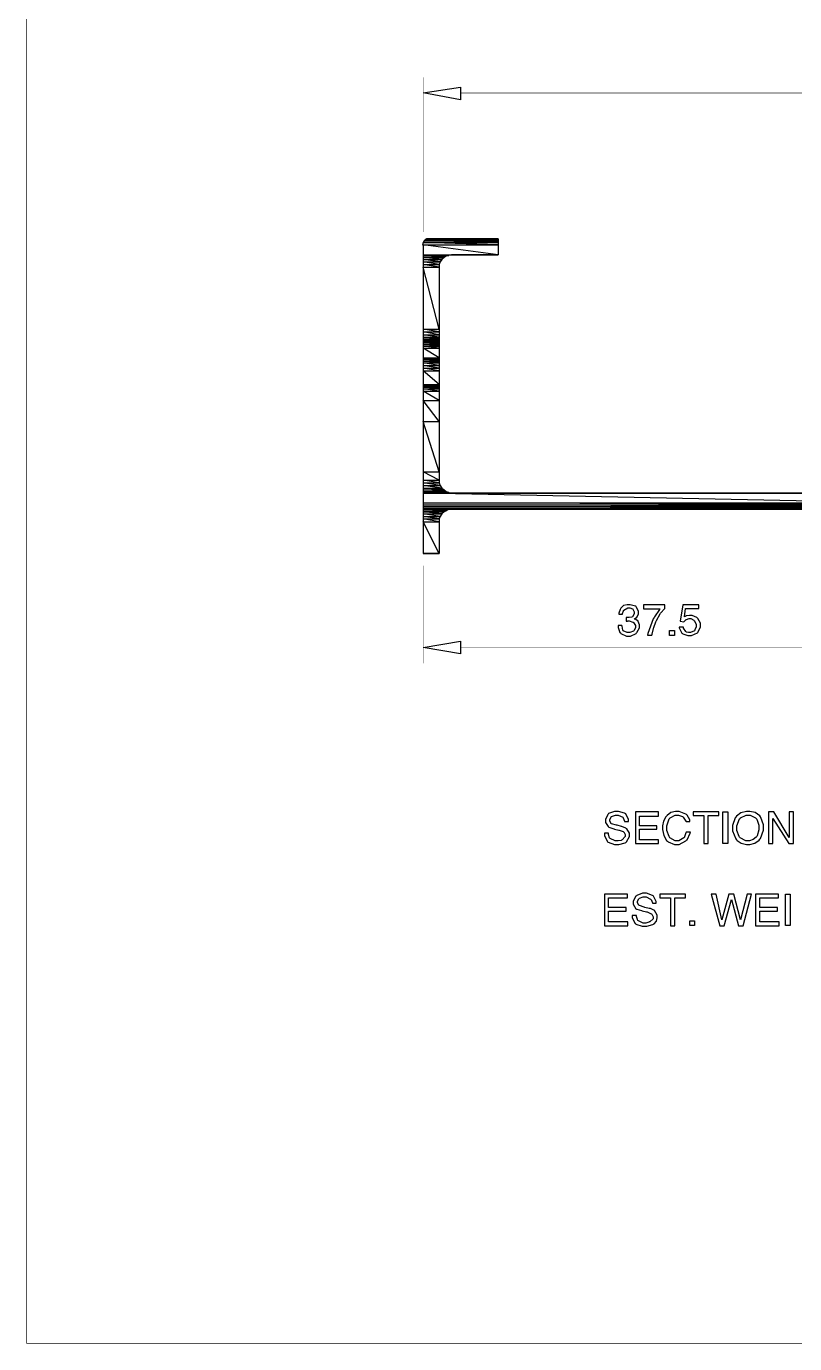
# Model space of a CAD drawing. Extents: x 0 to 8.2, y 0 to 11.7.
# Drawn here: x 0.001 to 2.401, y 0.006 to 4.121 of the extents above; entities that cross this region are included whole.
import ezdxf

# ---------------------------------------------------------------- set-up
doc = ezdxf.new("R2010")
doc.units = 0
doc.layers.get('0').update_dxf_attribs({"linetype": 'CONTINUOUS'})

msp = doc.modelspace()

# ---------------------------------------------------------------- linework, layer by layer
at = {"color": 0, "const_width": 0.00167}
msp.add_lwpolyline([(8.23676, 0.00667), (0.00168, 0.00667), (0.00168, 11.6866), (8.23676, 11.6866), (8.23676, 0.00667)], close=True, dxfattribs=at)
for points in [[(1.24029, 3.47885), (1.24029, 3.96115)], [(3.98492, 3.91271), (1.35721, 3.91271)], [(2.50239, 2.66303), (1.32883, 2.66303), (1.32053, 2.66471), (1.31548, 2.66683), (1.30105, 2.67535), (1.29248, 2.68967), (1.29042, 2.69467), (1.29042, 2.70301), (1.29042, 3.36876), (1.29042, 3.37706), (1.29248, 3.38124), (1.30165, 3.39572), (1.31592, 3.40429), (1.32053, 3.40554), (1.32883, 3.40717), (1.47407, 3.40717), (1.47407, 3.45719), (1.25873, 3.45719), (1.25624, 3.45763), (1.24512, 3.45242), (1.23985, 3.44135), (1.24029, 3.43886), (1.24029, 2.47439), (1.29042, 2.47439), (1.29042, 2.57292), (1.29042, 2.5829), (1.29248, 2.58751), (1.30105, 2.60167), (1.31548, 2.61083), (1.32053, 2.6129), (1.32883, 2.6129), (2.6894, 2.6129)], [(1.24029, 2.43604), (1.24029, 2.13075)], [(1.35721, 2.18072), (2.59261, 2.18072)]]:
    msp.add_lwpolyline(points, dxfattribs=at)
at = {"color": 0}
for points in [[(1.35721, 3.93104), (1.35721, 3.89106), (1.24029, 3.91271), (1.35721, 3.93104)], [(1.25206, 3.45719), (1.24707, 3.45383), (1.47407, 3.45383), (1.25206, 3.45719)], [(1.25873, 3.45719), (1.25206, 3.45719), (1.47407, 3.45719), (1.25873, 3.45719)], [(1.25206, 3.45719), (1.47407, 3.45719), (1.47407, 3.45383), (1.25206, 3.45719)], [(1.25873, 3.45719), (1.47407, 3.45719), (1.25873, 3.45719)], [(1.25873, 3.45719), (1.47407, 3.45719), (1.47407, 3.45719), (1.25873, 3.45719)], [(1.24029, 3.44553), (1.23866, 3.43886), (1.47407, 3.43886), (1.24029, 3.44553)], [(1.24376, 3.45053), (1.24029, 3.44553), (1.47407, 3.44553), (1.24376, 3.45053)], [(1.24029, 3.44553), (1.47407, 3.44553), (1.47407, 3.43886), (1.24029, 3.44553)], [(1.24029, 3.43886), (1.24029, 3.40717), (1.47407, 3.40717), (1.24029, 3.43886)], [(1.24029, 3.43886), (1.47407, 3.43886), (1.47407, 3.40717), (1.24029, 3.43886)], [(1.24707, 3.45383), (1.24376, 3.45053), (1.47407, 3.45053), (1.24707, 3.45383)], [(1.24376, 3.45053), (1.47407, 3.45053), (1.47407, 3.44553), (1.24376, 3.45053)], [(1.24707, 3.45383), (1.47407, 3.45383), (1.47407, 3.45053), (1.24707, 3.45383)], [(1.24029, 3.40717), (1.24029, 3.40554), (1.32053, 3.40554), (1.24029, 3.40717)], [(1.24029, 3.40717), (1.32883, 3.40717), (1.32053, 3.40554), (1.24029, 3.40717)], [(1.24029, 3.40554), (1.24029, 3.40386), (1.31218, 3.40386), (1.24029, 3.40554)], [(1.24029, 3.40554), (1.32053, 3.40554), (1.31218, 3.40386), (1.24029, 3.40554)], [(1.24029, 3.40386), (1.24029, 3.39887), (1.30539, 3.39887), (1.24029, 3.40386)], [(1.24029, 3.40386), (1.31218, 3.40386), (1.30539, 3.39887), (1.24029, 3.40386)], [(1.24029, 3.39887), (1.24029, 3.39208), (1.29877, 3.39208), (1.24029, 3.39887)], [(1.24029, 3.39887), (1.30539, 3.39887), (1.29877, 3.39208), (1.24029, 3.39887)], [(1.24029, 3.39208), (1.24029, 3.38542), (1.29373, 3.38542), (1.24029, 3.39208)], [(1.24029, 3.39208), (1.29877, 3.39208), (1.29373, 3.38542), (1.24029, 3.39208)], [(1.24029, 3.38542), (1.24029, 3.37706), (1.29042, 3.37706), (1.24029, 3.38542)], [(1.24029, 3.38542), (1.29373, 3.38542), (1.29042, 3.37706), (1.24029, 3.38542)], [(1.24029, 3.37706), (1.24029, 3.36876), (1.29042, 3.36876), (1.24029, 3.37706)], [(1.24029, 3.37706), (1.29042, 3.37706), (1.29042, 3.36876), (1.24029, 3.37706)], [(1.32883, 3.40717), (1.47407, 3.40717), (1.32883, 3.40717)], [(1.24029, 3.36876), (1.24029, 3.17518), (1.29042, 3.17518), (1.24029, 3.36876)], [(1.24029, 3.36876), (1.29042, 3.36876), (1.29042, 3.17518), (1.24029, 3.36876)], [(1.24029, 3.17518), (1.24029, 3.16689), (1.29042, 3.16689), (1.24029, 3.17518)], [(1.24029, 3.17518), (1.29042, 3.17518), (1.29042, 3.16689), (1.24029, 3.17518)], [(1.24029, 3.16689), (1.24029, 3.1569), (1.29042, 3.1569), (1.24029, 3.16689)], [(1.24029, 3.16689), (1.29042, 3.16689), (1.29042, 3.1569), (1.24029, 3.16689)], [(1.24029, 3.1569), (1.24029, 3.15022), (1.29042, 3.15022), (1.24029, 3.1569)], [(1.24029, 3.1569), (1.29042, 3.1569), (1.29042, 3.15022), (1.24029, 3.1569)], [(1.24029, 3.15022), (1.24029, 3.14518), (1.29042, 3.14518), (1.24029, 3.15022)], [(1.24029, 3.15022), (1.29042, 3.15022), (1.29042, 3.14518), (1.24029, 3.15022)], [(1.24029, 3.14518), (1.24029, 3.14019), (1.29042, 3.14019), (1.24029, 3.14518)], [(1.24029, 3.14518), (1.29042, 3.14518), (1.29042, 3.14019), (1.24029, 3.14518)], [(1.24029, 3.14019), (1.24029, 3.13687), (1.29042, 3.13687), (1.24029, 3.14019)], [(1.24029, 3.14019), (1.29042, 3.14019), (1.29042, 3.13687), (1.24029, 3.14019)], [(1.24029, 3.13687), (1.24029, 3.13519), (1.29042, 3.13519), (1.24029, 3.13687)], [(1.24029, 3.13687), (1.29042, 3.13687), (1.29042, 3.13519), (1.24029, 3.13687)], [(1.24029, 3.13519), (1.24029, 3.13519), (1.29042, 3.13519), (1.24029, 3.13519)], [(1.24029, 3.13519), (1.29042, 3.13519), (1.29042, 3.13519), (1.24029, 3.13519)], [(1.24029, 3.13519), (1.24029, 3.13189), (1.29042, 3.13189), (1.24029, 3.13519)], [(1.24029, 3.13519), (1.29042, 3.13519), (1.29042, 3.13189), (1.24029, 3.13519)], [(1.24029, 3.13189), (1.24029, 3.1269), (1.29042, 3.1269), (1.24029, 3.13189)], [(1.24029, 3.13189), (1.29042, 3.13189), (1.29042, 3.1269), (1.24029, 3.13189)], [(1.24029, 3.1269), (1.24029, 3.12185), (1.29042, 3.12185), (1.24029, 3.1269)], [(1.24029, 3.1269), (1.29042, 3.1269), (1.29042, 3.12185), (1.24029, 3.1269)], [(1.24029, 3.12185), (1.24029, 3.11513), (1.29042, 3.11513), (1.24029, 3.12185)], [(1.24029, 3.12185), (1.29042, 3.12185), (1.29042, 3.11513), (1.24029, 3.12185)], [(1.24029, 3.11513), (1.24029, 3.08512), (1.29042, 3.08512), (1.24029, 3.11513)], [(1.24029, 3.11513), (1.29042, 3.11513), (1.29042, 3.08512), (1.24029, 3.11513)], [(1.24029, 3.08512), (1.24029, 3.08344), (1.29042, 3.08344), (1.24029, 3.08512)], [(1.24029, 3.08512), (1.29042, 3.08512), (1.29042, 3.08344), (1.24029, 3.08512)], [(1.24029, 3.08344), (1.24029, 3.08008), (1.29042, 3.08008), (1.24029, 3.08344)], [(1.24029, 3.08344), (1.29042, 3.08344), (1.29042, 3.08008), (1.24029, 3.08344)], [(1.24029, 3.08008), (1.24029, 3.07508), (1.29042, 3.07508), (1.24029, 3.08008)], [(1.24029, 3.08008), (1.29042, 3.08008), (1.29042, 3.07508), (1.24029, 3.08008)], [(1.24029, 3.07508), (1.24029, 3.0701), (1.29042, 3.0701), (1.24029, 3.07508)], [(1.24029, 3.07508), (1.29042, 3.07508), (1.29042, 3.0701), (1.24029, 3.07508)], [(1.24029, 3.0701), (1.24029, 3.06179), (1.29042, 3.06179), (1.24029, 3.0701)], [(1.24029, 3.0701), (1.29042, 3.0701), (1.29042, 3.06179), (1.24029, 3.0701)], [(1.24029, 3.06179), (1.24029, 3.05344), (1.29042, 3.05344), (1.24029, 3.06179)], [(1.24029, 3.06179), (1.29042, 3.06179), (1.29042, 3.05344), (1.24029, 3.06179)], [(1.24029, 3.05344), (1.24029, 3.04508), (1.29042, 3.04508), (1.24029, 3.05344)], [(1.24029, 3.05344), (1.29042, 3.05344), (1.29042, 3.04508), (1.24029, 3.05344)], [(1.24029, 3.04508), (1.24029, 3.00168), (1.29042, 3.00168), (1.24029, 3.04508)], [(1.24029, 3.04508), (1.29042, 3.04508), (1.29042, 3.00168), (1.24029, 3.04508)], [(1.24029, 3.00168), (1.24029, 3), (1.29042, 3), (1.24029, 3.00168)], [(1.24029, 3.00168), (1.29042, 3.00168), (1.29042, 3), (1.24029, 3.00168)], [(1.24029, 3), (1.24029, 2.99832), (1.29042, 2.99832), (1.24029, 3)], [(1.24029, 3), (1.29042, 3), (1.29042, 2.99832), (1.24029, 3)], [(1.24029, 2.99832), (1.24029, 2.99333), (1.29042, 2.99333), (1.24029, 2.99832)], [(1.24029, 2.99832), (1.29042, 2.99832), (1.29042, 2.99333), (1.24029, 2.99832)], [(1.24029, 2.99333), (1.24029, 2.98833), (1.29042, 2.98833), (1.24029, 2.99333)], [(1.24029, 2.99333), (1.29042, 2.99333), (1.29042, 2.98833), (1.24029, 2.99333)], [(1.24029, 2.98833), (1.24029, 2.98167), (1.29042, 2.98167), (1.24029, 2.98833)], [(1.24029, 2.98833), (1.29042, 2.98833), (1.29042, 2.98167), (1.24029, 2.98833)], [(1.24029, 2.98167), (1.24029, 2.95167), (1.29042, 2.95167), (1.24029, 2.98167)], [(1.24029, 2.98167), (1.29042, 2.98167), (1.29042, 2.95167), (1.24029, 2.98167)], [(1.24029, 2.95167), (1.24029, 2.88656), (1.29042, 2.88656), (1.24029, 2.95167)], [(1.24029, 2.95167), (1.29042, 2.95167), (1.29042, 2.88656), (1.24029, 2.95167)], [(1.24029, 2.88656), (1.24029, 2.72971), (1.29042, 2.72971), (1.24029, 2.88656)], [(1.24029, 2.88656), (1.29042, 2.88656), (1.29042, 2.72971), (1.24029, 2.88656)], [(1.24029, 2.72971), (1.24029, 2.70301), (1.29042, 2.70301), (1.24029, 2.72971)], [(1.24029, 2.72971), (1.29042, 2.72971), (1.29042, 2.70301), (1.24029, 2.72971)], [(1.24029, 2.70301), (1.24029, 2.69467), (1.29042, 2.69467), (1.24029, 2.70301)], [(1.24029, 2.70301), (1.29042, 2.70301), (1.29042, 2.69467), (1.24029, 2.70301)], [(1.24029, 2.69467), (1.24029, 2.68636), (1.29373, 2.68636), (1.24029, 2.69467)], [(1.24029, 2.69467), (1.29042, 2.69467), (1.29373, 2.68636), (1.24029, 2.69467)], [(1.24029, 2.68636), (1.24029, 2.678), (1.29877, 2.678), (1.24029, 2.68636)], [(1.24029, 2.68636), (1.29373, 2.68636), (1.29877, 2.678), (1.24029, 2.68636)], [(1.24029, 2.678), (1.24029, 2.67301), (1.30539, 2.67301), (1.24029, 2.678)], [(1.24029, 2.678), (1.29877, 2.678), (1.30539, 2.67301), (1.24029, 2.678)], [(1.24029, 2.67301), (1.24029, 2.66803), (1.31218, 2.66803), (1.24029, 2.67301)], [(1.24029, 2.67301), (1.30539, 2.67301), (1.31218, 2.66803), (1.24029, 2.67301)], [(1.24029, 2.66803), (1.24029, 2.66471), (1.32053, 2.66471), (1.24029, 2.66803)], [(1.24029, 2.66803), (1.31218, 2.66803), (1.32053, 2.66471), (1.24029, 2.66803)], [(1.24029, 2.66471), (1.24029, 2.66303), (1.32883, 2.66303), (1.24029, 2.66471)], [(1.24029, 2.66471), (1.32053, 2.66471), (1.32883, 2.66303), (1.24029, 2.66471)], [(1.24029, 2.66303), (1.24029, 2.63292), (2.70947, 2.63292), (1.24029, 2.66303)], [(1.24029, 2.66303), (2.70947, 2.66303), (2.70947, 2.63292), (1.24029, 2.66303)], [(1.32883, 2.66303), (2.50239, 2.66303), (1.32883, 2.66303)], [(1.24029, 2.63292), (1.24029, 2.62625), (2.70947, 2.62625), (1.24029, 2.63292)], [(1.24029, 2.63292), (2.70947, 2.63292), (2.70947, 2.62625), (1.24029, 2.63292)], [(1.24029, 2.62625), (1.24029, 2.62125), (2.70606, 2.62125), (1.24029, 2.62625)], [(1.24029, 2.62625), (2.70947, 2.62625), (2.70606, 2.62125), (1.24029, 2.62625)], [(1.24029, 2.62125), (1.24029, 2.61626), (2.70107, 2.61626), (1.24029, 2.62125)], [(1.24029, 2.62125), (2.70606, 2.62125), (2.70107, 2.61626), (1.24029, 2.62125)], [(1.24029, 2.61626), (1.24029, 2.61458), (2.69601, 2.61458), (1.24029, 2.61626)], [(1.24029, 2.61626), (2.70107, 2.61626), (2.69601, 2.61458), (1.24029, 2.61626)], [(1.24029, 2.61458), (1.24029, 2.6129), (2.6894, 2.6129), (1.24029, 2.61458)], [(1.24029, 2.61458), (2.69601, 2.61458), (2.6894, 2.6129), (1.24029, 2.61458)], [(1.24029, 2.6129), (1.24029, 2.6129), (1.32053, 2.6129), (1.24029, 2.6129)], [(1.24029, 2.6129), (1.32883, 2.6129), (1.32053, 2.6129), (1.24029, 2.6129)], [(1.24029, 2.6129), (1.24029, 2.60792), (1.31218, 2.60792), (1.24029, 2.6129)], [(1.24029, 2.6129), (1.32053, 2.6129), (1.31218, 2.60792), (1.24029, 2.6129)], [(1.24029, 2.60792), (1.24029, 2.6046), (1.30539, 2.6046), (1.24029, 2.60792)], [(1.24029, 2.60792), (1.31218, 2.60792), (1.30539, 2.6046), (1.24029, 2.60792)], [(1.24029, 2.6046), (1.24029, 2.59793), (1.29877, 2.59793), (1.24029, 2.6046)], [(1.24029, 2.6046), (1.30539, 2.6046), (1.29877, 2.59793), (1.24029, 2.6046)], [(1.24029, 2.59793), (1.24029, 2.58957), (1.29373, 2.58957), (1.24029, 2.59793)], [(1.24029, 2.59793), (1.29877, 2.59793), (1.29373, 2.58957), (1.24029, 2.59793)], [(1.32883, 2.6129), (2.6894, 2.6129), (1.32883, 2.6129)], [(1.24029, 2.58957), (1.24029, 2.5829), (1.29042, 2.5829), (1.24029, 2.58957)], [(1.24029, 2.58957), (1.29373, 2.58957), (1.29042, 2.5829), (1.24029, 2.58957)], [(1.24029, 2.5829), (1.24029, 2.57292), (1.29042, 2.57292), (1.24029, 2.5829)], [(1.24029, 2.5829), (1.29042, 2.5829), (1.29042, 2.57292), (1.24029, 2.5829)], [(1.24029, 2.57292), (1.24029, 2.47439), (1.29042, 2.47439), (1.24029, 2.57292)], [(1.24029, 2.57292), (1.29042, 2.57292), (1.29042, 2.47439), (1.24029, 2.57292)], [(1.24029, 2.47439), (1.29042, 2.47439), (1.24029, 2.47439)], [(1.88146, 2.21582), (1.88769, 2.21582), (1.90522, 2.22424), (1.90647, 2.22586), (1.9081, 2.22711), (1.91644, 2.2424), (1.91644, 2.2475), (1.91644, 2.25125), (1.91228, 2.26124), (1.91146, 2.26247), (1.91103, 2.26335), (1.90256, 2.26915), (1.89979, 2.26915), (1.90061, 2.26958), (1.90771, 2.27501), (1.90815, 2.27582), (1.90896, 2.27669), (1.91314, 2.28608), (1.91314, 2.28917), (1.91314, 2.29422), (1.90603, 2.308), (1.90479, 2.30925), (1.90354, 2.31011), (1.88693, 2.31429), (1.88146, 2.31429), (1.87765, 2.31429), (1.86632, 2.31136), (1.85758, 2.30344), (1.85633, 2.30094), (1.85547, 2.29969), (1.85135, 2.28808), (1.85135, 2.28418), (1.86301, 2.28418), (1.86301, 2.28717), (1.86594, 2.29508), (1.86637, 2.29596), (1.86719, 2.29719), (1.87912, 2.30425), (1.88314, 2.30425), (1.88601, 2.30425), (1.89393, 2.30138), (1.89481, 2.30094), (1.89561, 2.30012), (1.89979, 2.29194), (1.89979, 2.28917), (1.89979, 2.28586), (1.89438, 2.27626), (1.89312, 2.27582), (1.89225, 2.27544), (1.88411, 2.27414), (1.88146, 2.27414), (1.88058, 2.27414), (1.87864, 2.27414), (1.87804, 2.27414), (1.87804, 2.27414), (1.87549, 2.27414), (1.87468, 2.27414), (1.87468, 2.26247), (1.87549, 2.26247), (1.87739, 2.26247), (1.87804, 2.26247), (1.87804, 2.26292), (1.87978, 2.26417), (1.87978, 2.26417), (1.88396, 2.26417), (1.89561, 2.26004), (1.89649, 2.25917), (1.89774, 2.25879), (1.9031, 2.24908), (1.9031, 2.24582), (1.9031, 2.24251), (1.89893, 2.23335), (1.89811, 2.23247), (1.89686, 2.23167), (1.88531, 2.22749), (1.88146, 2.22749), (1.87722, 2.22749), (1.8655, 2.23292), (1.86469, 2.23415), (1.86426, 2.23503), (1.86171, 2.24756), (1.86133, 2.24918), (1.84967, 2.24918), (1.84967, 2.24337), (1.85508, 2.22754), (1.85633, 2.22586), (1.85758, 2.22424), (1.87549, 2.21582), (1.88146, 2.21582)], [(1.92811, 2.31429), (1.92811, 2.30094), (1.97987, 2.30094), (1.97819, 2.29926), (1.96322, 2.27669), (1.96158, 2.27414), (1.95904, 2.26958), (1.94228, 2.22379), (1.94146, 2.21918), (1.95492, 2.21918), (1.95529, 2.22168), (1.95947, 2.23958), (1.9599, 2.24083), (1.96029, 2.24251), (1.96733, 2.26042), (1.96821, 2.26247), (1.96946, 2.26503), (1.98031, 2.28543), (1.98156, 2.28749), (1.98281, 2.28917), (1.99403, 2.30181), (1.9949, 2.30263), (1.9949, 2.31429), (1.92811, 2.31429)], [(2.03999, 2.24414), (2.04036, 2.24164), (2.04872, 2.22504), (2.05003, 2.22418), (2.05165, 2.22293), (2.06674, 2.2175), (2.07178, 2.2175), (2.0784, 2.2175), (2.09674, 2.22586), (2.09842, 2.22749), (2.09967, 2.22917), (2.10678, 2.24544), (2.10678, 2.25082), (2.10678, 2.25624), (2.09842, 2.27126), (2.09679, 2.27251), (2.09554, 2.27376), (2.08018, 2.28082), (2.07508, 2.28082), (2.07172, 2.28082), (2.06293, 2.27962), (2.06168, 2.27919), (2.06125, 2.27881), (2.05701, 2.27626), (2.05664, 2.27582), (2.06, 2.30263), (2.10178, 2.30263), (2.10178, 2.31429), (2.05165, 2.31429), (2.04335, 2.26247), (2.05501, 2.26085), (2.05539, 2.26172), (2.06082, 2.26714), (2.06168, 2.26753), (2.0625, 2.26796), (2.07069, 2.27083), (2.07346, 2.27083), (2.07676, 2.27083), (2.08589, 2.2654), (2.08675, 2.26417), (2.088, 2.26335), (2.09343, 2.25276), (2.09343, 2.24918), (2.09343, 2.24544), (2.08925, 2.2354), (2.08843, 2.23415), (2.08757, 2.23292), (2.07568, 2.22749), (2.07178, 2.22749), (2.06922, 2.22749), (2.0625, 2.22879), (2.06168, 2.22917), (2.06039, 2.23004), (2.05333, 2.24061), (2.05333, 2.24414), (2.03999, 2.24414)], [(2.00999, 2.23335), (2.02501, 2.23335), (2.02501, 2.21832), (2.00999, 2.21832), (2.00999, 2.23335)], [(1.35721, 2.20074), (1.35721, 2.16075), (1.24029, 2.18072), (1.35721, 2.20074)], [(1.80626, 1.6001), (1.80626, 1.59347), (1.81461, 1.57514), (1.81635, 1.57346), (1.81799, 1.57221), (1.838, 1.56511), (1.84467, 1.56511), (1.85172, 1.56511), (1.87093, 1.57053), (1.87304, 1.57178), (1.87511, 1.57303), (1.88476, 1.58963), (1.88476, 1.59511), (1.88476, 1.60015), (1.87636, 1.61387), (1.87468, 1.61513), (1.87381, 1.616), (1.86133, 1.62136), (1.85969, 1.62175), (1.84636, 1.62511), (1.84386, 1.62554), (1.82883, 1.62972), (1.82801, 1.6301), (1.82715, 1.63053), (1.82303, 1.63769), (1.82303, 1.64008), (1.82303, 1.64301), (1.82715, 1.65093), (1.82801, 1.65175), (1.82883, 1.65261), (1.84071, 1.6569), (1.84467, 1.6569), (1.84967, 1.6569), (1.86382, 1.65018), (1.86469, 1.64844), (1.86507, 1.64806), (1.86925, 1.63803), (1.86968, 1.63678), (1.88146, 1.63678), (1.88146, 1.64307), (1.87299, 1.66064), (1.87136, 1.66189), (1.86925, 1.66314), (1.85081, 1.66857), (1.84467, 1.66857), (1.838, 1.66857), (1.81967, 1.66146), (1.81803, 1.66021), (1.81674, 1.65896), (1.80957, 1.64361), (1.80957, 1.63846), (1.80957, 1.6339), (1.81799, 1.62099), (1.81967, 1.62011), (1.82047, 1.61931), (1.8355, 1.61387), (1.838, 1.61344), (1.85135, 1.61008), (1.85297, 1.60969), (1.8655, 1.60553), (1.86637, 1.60508), (1.86719, 1.60428), (1.87136, 1.59614), (1.87136, 1.59343), (1.87136, 1.58968), (1.86176, 1.57932), (1.85969, 1.57844), (1.85883, 1.57807), (1.84944, 1.57676), (1.84636, 1.57676), (1.8405, 1.57676), (1.82428, 1.58388), (1.82303, 1.58512), (1.8226, 1.58638), (1.81967, 1.59668), (1.81967, 1.6001), (1.80626, 1.6001)], [(1.9031, 1.56842), (1.97487, 1.56842), (1.97487, 1.58008), (1.91644, 1.58008), (1.91644, 1.61344), (1.96989, 1.61344), (1.96989, 1.62343), (1.91644, 1.62343), (1.91644, 1.65343), (1.97487, 1.65343), (1.97487, 1.66689), (1.9031, 1.66689), (1.9031, 1.56842)], [(2.03331, 1.66857), (2.02849, 1.66857), (2.01417, 1.66482), (2.00201, 1.65597), (1.99989, 1.65343), (1.99778, 1.65136), (1.99089, 1.63786), (1.98822, 1.62332), (1.98822, 1.61843), (1.98822, 1.61208), (1.99197, 1.59304), (2.00071, 1.57764), (2.00325, 1.57508), (2.00532, 1.57346), (2.02507, 1.56511), (2.03168, 1.56511), (2.03956, 1.56511), (2.06119, 1.57639), (2.06332, 1.57844), (2.06494, 1.58014), (2.07465, 1.60097), (2.07508, 1.60346), (2.06168, 1.60346), (2.06125, 1.60183), (2.05701, 1.58931), (2.05664, 1.58843), (2.05496, 1.58638), (2.03868, 1.57676), (2.03331, 1.57676), (2.02746, 1.57676), (2.01124, 1.58638), (2.00999, 1.58843), (2.00868, 1.59011), (2.00157, 1.60889), (2.00157, 1.61513), (2.00157, 1.62304), (2.00868, 1.64512), (2.00999, 1.64675), (2.01161, 1.64844), (2.02789, 1.6569), (2.03331, 1.6569), (2.03788, 1.6569), (2.05078, 1.65261), (2.05165, 1.65175), (2.0529, 1.65093), (2.06125, 1.63846), (2.06168, 1.63678), (2.07346, 1.63678), (2.07346, 1.64225), (2.06494, 1.65685), (2.06332, 1.65853), (2.06119, 1.66021), (2.04025, 1.66857), (2.03331, 1.66857)], [(2.08344, 1.66689), (2.08344, 1.65522), (2.11675, 1.65522), (2.11675, 1.56842), (2.1301, 1.56842), (2.1301, 1.65522), (2.16351, 1.65522), (2.16351, 1.66689), (2.08344, 1.66689)], [(2.17665, 1.66667), (2.19168, 1.66667), (2.19168, 1.56836), (2.17665, 1.56836), (2.17665, 1.66667)], [(2.25532, 1.66857), (2.24972, 1.66857), (2.23301, 1.66439), (2.21903, 1.65349), (2.21696, 1.65012), (2.21528, 1.64806), (2.20697, 1.62463), (2.20697, 1.61675), (2.20697, 1.60758), (2.21696, 1.58262), (2.21864, 1.58008), (2.22071, 1.57758), (2.23383, 1.56885), (2.24994, 1.56511), (2.25532, 1.56511), (2.26053, 1.56511), (2.27621, 1.56907), (2.28999, 1.57889), (2.2921, 1.58176), (2.29372, 1.58431), (2.30376, 1.60992), (2.30376, 1.61843), (2.30376, 1.62679), (2.29536, 1.64968), (2.29372, 1.65175), (2.29161, 1.65474), (2.27767, 1.66461), (2.2609, 1.66857), (2.25532, 1.66857)], [(2.25532, 1.57676), (2.24864, 1.57676), (2.23025, 1.58638), (2.22862, 1.58843), (2.22738, 1.59011), (2.22032, 1.60889), (2.22032, 1.61513), (2.22032, 1.62304), (2.22862, 1.64512), (2.23031, 1.64675), (2.23193, 1.64844), (2.24946, 1.6569), (2.25532, 1.6569), (2.26156, 1.6569), (2.27875, 1.64844), (2.28043, 1.64675), (2.28207, 1.64469), (2.28874, 1.625), (2.28874, 1.61843), (2.28874, 1.61139), (2.28331, 1.59224), (2.28207, 1.59011), (2.28082, 1.58806), (2.27121, 1.58035), (2.25928, 1.57676), (2.25532, 1.57676)], [(2.31874, 1.56842), (2.33219, 1.56842), (2.33219, 1.64675), (2.38217, 1.56842), (2.39729, 1.56842), (2.39729, 1.66689), (2.38385, 1.66689), (2.38385, 1.58675), (2.3355, 1.66689), (2.31874, 1.66689), (2.31874, 1.56842)], [(1.80626, 1.31147), (1.87978, 1.31147), (1.87978, 1.32313), (1.81967, 1.32313), (1.81967, 1.35645), (1.87468, 1.35645), (1.87468, 1.36811), (1.81967, 1.36811), (1.81967, 1.39822), (1.87804, 1.39822), (1.87804, 1.40989), (1.80626, 1.40989), (1.80626, 1.31147)], [(1.89312, 1.3431), (1.89312, 1.33686), (1.90142, 1.31982), (1.9031, 1.31814), (1.90474, 1.31652), (1.92475, 1.30979), (1.93147, 1.30979), (1.93858, 1.30979), (1.95779, 1.31521), (1.9599, 1.31646), (1.96197, 1.31771), (1.96881, 1.32563), (1.97157, 1.33626), (1.97157, 1.33979), (1.97157, 1.34483), (1.96322, 1.35856), (1.96158, 1.35981), (1.96072, 1.36024), (1.95008, 1.3648), (1.94656, 1.3648), (1.93311, 1.36811), (1.93061, 1.36898), (1.91558, 1.3744), (1.91476, 1.37478), (1.9139, 1.37522), (1.90978, 1.38249), (1.90978, 1.38487), (1.90978, 1.3878), (1.9139, 1.39572), (1.91476, 1.39654), (1.91558, 1.3974), (1.92746, 1.40158), (1.93147, 1.40158), (1.93647, 1.40158), (1.95068, 1.39447), (1.95156, 1.39324), (1.95236, 1.39285), (1.95611, 1.38281), (1.95654, 1.38157), (1.96821, 1.38157), (1.96821, 1.38742), (1.95985, 1.40365), (1.95822, 1.40489), (1.95654, 1.40614), (1.93772, 1.41325), (1.93147, 1.41325), (1.92518, 1.41325), (1.90771, 1.40614), (1.90647, 1.40489), (1.90479, 1.40326), (1.89649, 1.38829), (1.89649, 1.38325), (1.89649, 1.37826), (1.90479, 1.36437), (1.90647, 1.36312), (1.90728, 1.36274), (1.92269, 1.35856), (1.92481, 1.35813), (1.93815, 1.35482), (1.93983, 1.35444), (1.95236, 1.34901), (1.95324, 1.34814), (1.95404, 1.34777), (1.95822, 1.3393), (1.95822, 1.33648), (1.95822, 1.33317), (1.94862, 1.32357), (1.94656, 1.32313), (1.94569, 1.32275), (1.93625, 1.31977), (1.93311, 1.31977), (1.92725, 1.31977), (1.91103, 1.32818), (1.90978, 1.32981), (1.90935, 1.33068), (1.90647, 1.34001), (1.90647, 1.3431), (1.89312, 1.3431)], [(1.97987, 1.40989), (1.97987, 1.39822), (2.01324, 1.39822), (2.01324, 1.31147), (2.02658, 1.31147), (2.02658, 1.39822), (2.06, 1.39822), (2.06, 1.40989), (1.97987, 1.40989)], [(2.14019, 1.40989), (2.16689, 1.31147), (2.18024, 1.31147), (2.20367, 1.39324), (2.22532, 1.31147), (2.24029, 1.31147), (2.2654, 1.40989), (2.25196, 1.40989), (2.23199, 1.32981), (2.21029, 1.40989), (2.19521, 1.40989), (2.17356, 1.32981), (2.15522, 1.40989), (2.14019, 1.40989)], [(2.27875, 1.31147), (2.35226, 1.31147), (2.35226, 1.32313), (2.29221, 1.32313), (2.29221, 1.35645), (2.34717, 1.35645), (2.34717, 1.36811), (2.29221, 1.36811), (2.29221, 1.39822), (2.35053, 1.39822), (2.35053, 1.40989), (2.27875, 1.40989), (2.27875, 1.31147)], [(2.37169, 1.41), (2.38667, 1.41), (2.38667, 1.31169), (2.37169, 1.31169), (2.37169, 1.41)], [(2.07335, 1.32666), (2.08832, 1.32666), (2.08832, 1.31169), (2.07335, 1.31169), (2.07335, 1.32666)]]:
    msp.add_lwpolyline(points, close=True, dxfattribs=at)

doc.saveas('drawing.dxf')
